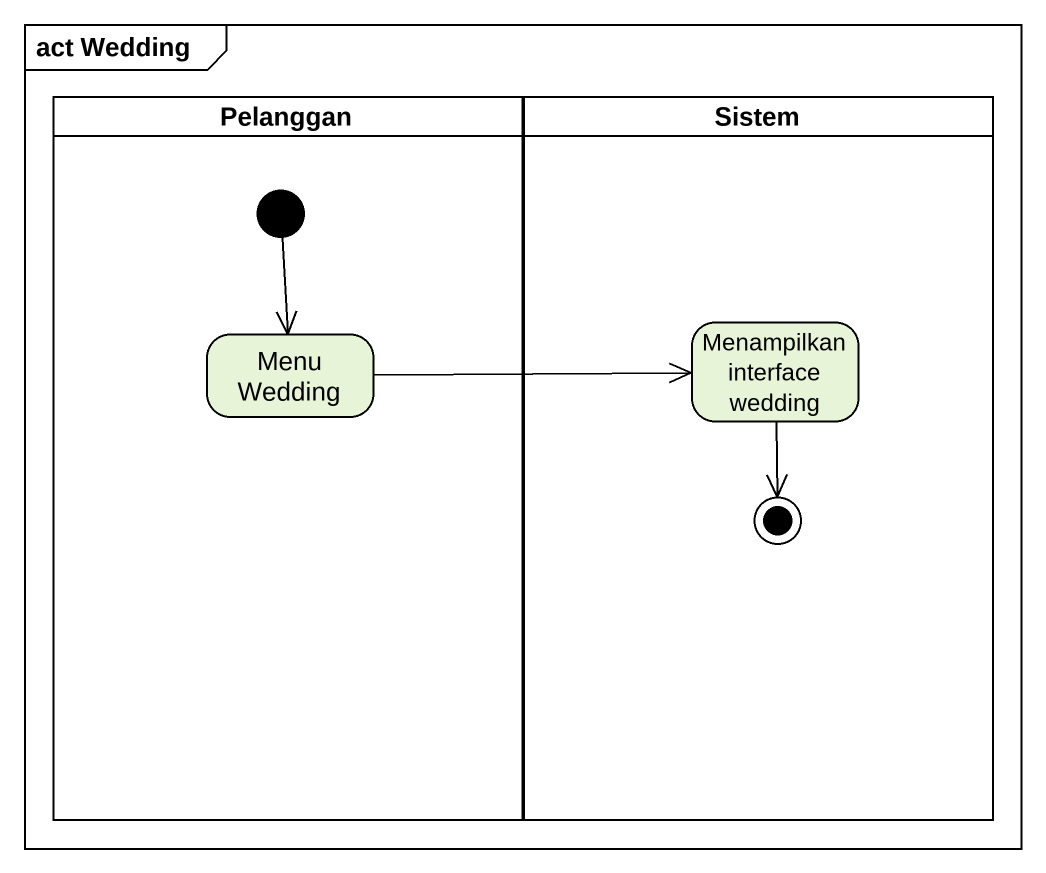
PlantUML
@startuml
mainframe act Wedding
hide empty description
state Pelanggan <<partition>> {
  state "Menu Wedding" as Menu_Wedding
  [*] --> Menu_Wedding
}
state Sistem <<partition>> {
  state "Menampilkan interface wedding" as Menampilkan_interface
  Menampilkan_interface --> [*]
}
Menu_Wedding -right-> Menampilkan_interface
@enduml
